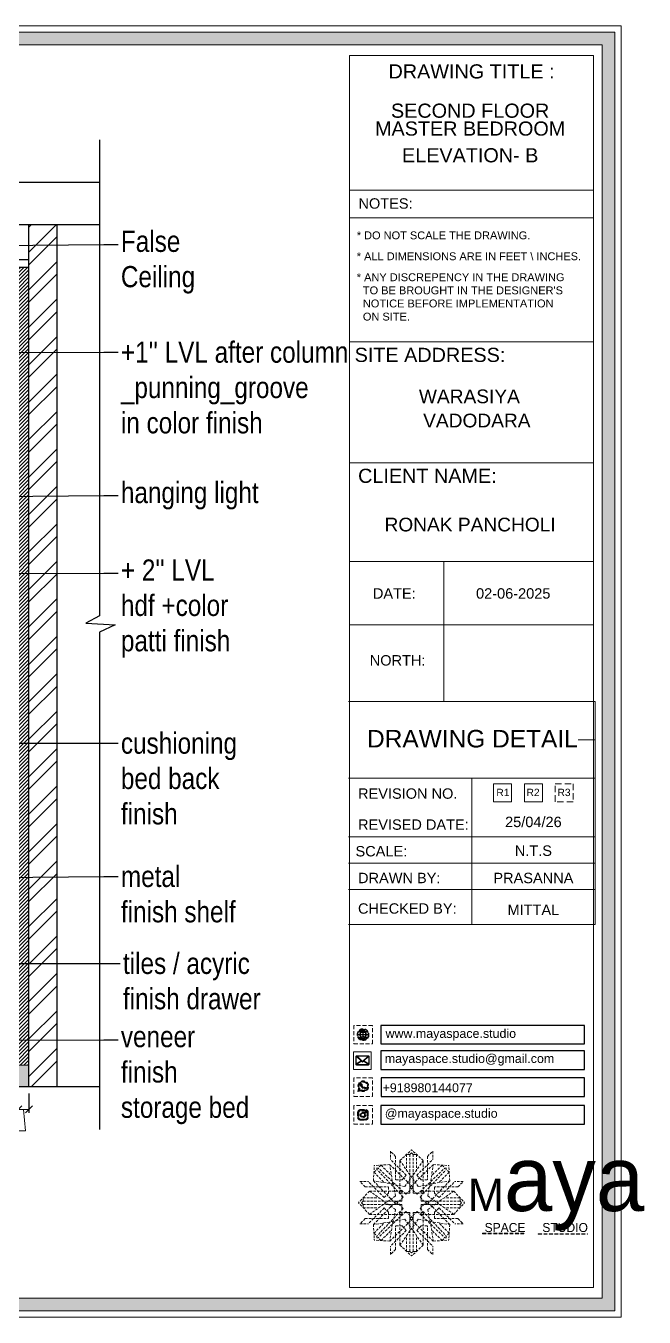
# Model space of a CAD drawing. Header units: millimetres. Extents: x 133760 to 136133, y -184957 to -182282.
# Drawn here: x 136045.5 to 136133, y -184334.6 to -184151.8 of the extents above; entities that cross this region are included whole.
import ezdxf
from ezdxf import colors
from ezdxf.entities.mleader import LeaderData, LeaderLine
from ezdxf.enums import TextEntityAlignment as Align
from ezdxf.math import Vec2, Vec3

# ---------------------------------------------------------------- set-up
doc = ezdxf.new("R2010")
doc.units = ezdxf.units.MM
doc.header["$MEASUREMENT"] = 0
doc.header["$PDMODE"] = 35
doc.linetypes.add('DASHEDX2', pattern=[1.5, 1, -0.5])
doc.layers.get('Defpoints').update_dxf_attribs({"color": 220})
doc.layers.add('AR HATCH-7', color=7, linetype='Continuous')
for name, color, linetype, lineweight in [('Dimension', 10, 'DASHEDX2', 20), ('FURNITURE', 32, 'Continuous', 9), ('GF FALSE CEILING', 6, 'Continuous', 35), ('NAME PLATE', 7, 'Continuous', 25), ('SECTION ( SLAB PLine )', 104, 'Continuous', 30), ('Text', 7, 'Continuous', 15), ('wall', 7, 'Continuous', 30)]:
    doc.layers.add(name, color=color, linetype=linetype, lineweight=lineweight)
doc.styles.add('Arial', font='arial.ttf')
doc.styles.get("Standard").update_dxf_attribs({"font": 'arial.ttf', "height": 6})
doc.styles.add('style4', font='ARIALN.TTF')
doc.dimstyles.new('ISO-25', dxfattribs={"dimtxt": 2.5, "dimasz": 1, "dimexe": 0.5, "dimexo": 1, "dimtad": 0, "dimdec": 0, "dimlunit": 4, "dimtxsty": 'Arial', "dimblk": 'OBLIQUE', "dimcen": 2.5, "dimclrd": 1, "dimclre": 1, "dimclrt": 5, "dimadec": 0, "dimazin": 0, "dimtfac": 1, "dimtdec": 0, "dimtmove": 0, "dimatfit": 3, "dimfxl": 1, "dimtfillclr": 5, "dimlwd": -1, "dimarcsym": 0})

# ---------------------------------------------------------------- blocks, each defined once
blk = doc.blocks.new('_Oblique')
at = {"layer": 'wall', "color": 0, "lineweight": -2}
blk.add_line((-0.5, -0.5), (0.5, 0.5), dxfattribs=at)
blk = doc.blocks.new('*D51')
at = {"layer": 'Defpoints', "color": 0, "transparency": 16777216}
for p in [(136044.4, -184298.95), (136045.92, -184301.95), (136045.92, -184305.21)]:
    blk.add_point(p, dxfattribs=at)
at = {"layer": 'FURNITURE', "color": 1, "lineweight": -2, "transparency": 16777216}
for p, q in [((136044.4, -184299.95), (136044.4, -184305.71)), ((136045.92, -184302.95), (136045.92, -184305.71))]:
    blk.add_line(p, q, dxfattribs=at)
at = {"layer": 'FURNITURE', "color": 1, "transparency": 16777216}
for p, q in [((136044.4, -184305.21), (136045.92, -184305.21)), ((136045.16, -184305.21), (136045.42, -184308.22)), ((136045.42, -184308.22), (136044.17, -184308.22))]:
    blk.add_line(p, q, dxfattribs=at)
at = {"layer": 'FURNITURE', "color": 1, "transparency": 16777216, "rotation": 180}
blk.add_blockref('_Oblique', (136044.4, -184305.21), dxfattribs=at)
at = {"layer": 'FURNITURE', "color": 1, "transparency": 16777216}
blk.add_blockref('_Oblique', (136045.92, -184305.21), dxfattribs=at)
at = {"layer": 'FURNITURE', "color": 5, "lineweight": 0, "transparency": 16777216, "insert": (136042.18, -184308.22), "char_height": 2.5, "attachment_point": 5, "style": 'Arial'}
blk.add_mtext("1''", dxfattribs=at)
blk = doc.blocks.new('FSFSF')
at = {"color": 42, "lineweight": 5, "true_color": 0xe0ac11}
for p, q in [((28600.03, 143.51), (28600.03, 140.16)), ((28602.15, 141.41), (28600.03, 143.51)), ((28602.15, 141.41), (28602.15, 131.95)), ((28603.86, 139.69), (28608.58, 144.08)), ((28607.9, 142.22), (28606.58, 142.22)), ((28606.58, 142.22), (28606.58, 135.84)), ((28607.9, 142.22), (28608.58, 142.85)), ((28607.9, 142.22), (28607.9, 126.58)), ((28613.31, 139.69), (28608.58, 144.08)), ((28609.27, 142.22), (28608.59, 142.85)), ((28609.27, 142.22), (28609.27, 126.58)), ((28609.27, 142.22), (28610.59, 142.22)), ((28610.59, 142.22), (28610.59, 135.84)), ((28615.02, 141.41), (28617.14, 143.51)), ((28615.02, 141.41), (28615.02, 131.95)), ((28617.14, 143.51), (28617.14, 140.16)), ((28593.19, 131.45), (28593.54, 137.71)), ((28593.39, 135), (28594.56, 136.12)), ((28599.8, 138.06), (28593.54, 137.71)), ((28595.12, 136.69), (28594.53, 136.69)), ((28594.56, 136.12), (28594.56, 136.71)), ((28605.17, 124.98), (28594.56, 136.12)), ((28596.24, 137.86), (28595.12, 136.69)), ((28606.27, 126.08), (28595.12, 136.69)), ((28596.24, 137.86), (28600.47, 133.65)), ((28601.03, 130), (28599.8, 138.06)), ((28599.8, 138.05), (28608.58, 129.56)), ((28606.47, 133.76), (28600.03, 140.16)), ((28603.86, 126.58), (28603.86, 139.69)), ((28603.86, 139.69), (28608.58, 133.02)), ((28613.31, 139.69), (28608.59, 133.02)), ((28617.37, 138.05), (28608.59, 129.56)), ((28610.7, 133.76), (28617.14, 140.16)), ((28610.9, 126.08), (28622.05, 136.69)), ((28612.02, 124.98), (28622.62, 136.12)), ((28613.31, 126.58), (28613.31, 139.69)), ((28616.14, 130), (28617.37, 138.06)), ((28620.93, 137.86), (28616.7, 133.65)), ((28617.37, 138.06), (28623.63, 137.71)), ((28620.93, 137.86), (28622.05, 136.69)), ((28622.05, 136.69), (28622.64, 136.69)), ((28622.62, 136.12), (28622.62, 136.71)), ((28623.8, 135), (28622.62, 136.12)), ((28624, 131.45), (28623.65, 137.71)), ((28587.73, 131.22), (28591.08, 131.22)), ((28589.84, 129.1), (28587.73, 131.22)), ((28597.49, 124.78), (28591.08, 131.22)), ((28593.19, 131.45), (28601.69, 122.67)), ((28601.25, 130.22), (28593.19, 131.45)), ((28593.39, 135), (28597.6, 130.78)), ((28604.75, 131.95), (28602.15, 131.95)), ((28606.47, 133.76), (28604.75, 131.95)), ((28605.86, 129.18), (28608.58, 133.02)), ((28611.31, 129.18), (28608.59, 133.02)), ((28610.7, 133.76), (28612.42, 131.95)), ((28612.42, 131.95), (28615.02, 131.95)), ((28623.99, 131.45), (28615.5, 122.67)), ((28615.94, 130.22), (28624, 131.45)), ((28623.8, 135), (28619.59, 130.78)), ((28619.7, 124.78), (28626.1, 131.22)), ((28629.45, 131.22), (28626.1, 131.22)), ((28627.34, 129.1), (28629.45, 131.22)), ((28591.56, 127.39), (28587.17, 122.66)), ((28589.84, 129.1), (28599.29, 129.1)), ((28604.66, 127.39), (28591.56, 127.39)), ((28591.56, 127.39), (28598.23, 122.67)), ((28597.49, 124.78), (28599.29, 126.5)), ((28602.07, 125.39), (28598.23, 122.67)), ((28599.29, 126.5), (28599.29, 129.1)), ((28605.86, 129.18), (28601.03, 130)), ((28602.07, 125.39), (28601.25, 130.22)), ((28603.68, 126.54), (28603.68, 127.39)), ((28604.66, 126.54), (28603.68, 126.54)), ((28604.71, 127.57), (28603.86, 127.57)), ((28607.9, 126.58), (28603.86, 126.58)), ((28604.66, 123.35), (28604.66, 127.39)), ((28604.7, 126.58), (28604.71, 127.57)), ((28606.27, 126.08), (28608.58, 128.27)), ((28607.9, 128.92), (28608.58, 129.56)), ((28607.9, 128.92), (28608.58, 128.27)), ((28609.27, 128.92), (28608.59, 129.56)), ((28609.27, 128.92), (28608.59, 128.27)), ((28610.9, 126.08), (28608.59, 128.27)), ((28609.27, 126.58), (28613.31, 126.58)), ((28611.31, 129.18), (28616.14, 130)), ((28612.46, 126.58), (28612.46, 127.57)), ((28612.46, 127.57), (28613.31, 127.57)), ((28612.52, 123.35), (28612.52, 127.39)), ((28612.52, 127.39), (28625.63, 127.39)), ((28612.52, 126.54), (28613.51, 126.54)), ((28613.51, 126.54), (28613.51, 127.39)), ((28615.12, 125.39), (28615.94, 130.22)), ((28615.12, 125.39), (28618.96, 122.67)), ((28627.34, 129.1), (28617.89, 129.1)), ((28617.89, 126.5), (28617.89, 129.1)), ((28619.7, 124.78), (28617.89, 126.5)), ((28625.63, 127.39), (28618.96, 122.67)), ((28625.63, 127.39), (28630.02, 122.66)), ((28591.56, 117.94), (28587.17, 122.66)), ((28589.03, 123.35), (28588.4, 122.67)), ((28589.03, 121.98), (28588.4, 122.65)), ((28589.03, 123.35), (28589.03, 124.67)), ((28589.03, 124.67), (28595.4, 124.67)), ((28589.03, 123.35), (28604.66, 123.35)), ((28589.03, 121.98), (28604.66, 121.98)), ((28589.03, 121.98), (28589.03, 120.66)), ((28589.03, 120.66), (28595.4, 120.66)), ((28597.49, 120.54), (28591.08, 114.11)), ((28591.56, 117.94), (28598.23, 122.65)), ((28593.19, 113.88), (28601.69, 122.65)), ((28605.17, 120.35), (28594.56, 109.2)), ((28597.49, 120.54), (28599.29, 118.83)), ((28602.07, 119.94), (28598.23, 122.65)), ((28602.33, 123.35), (28601.69, 122.67)), ((28602.33, 121.98), (28601.69, 122.65)), ((28602.33, 123.35), (28602.97, 122.67)), ((28602.33, 121.98), (28602.97, 122.65)), ((28605.17, 124.98), (28602.97, 122.67)), ((28605.17, 120.35), (28602.97, 122.65)), ((28604.66, 121.98), (28604.66, 117.94)), ((28612.02, 124.98), (28614.21, 122.67)), ((28612.02, 120.35), (28614.21, 122.65)), ((28612.02, 120.35), (28622.62, 109.2)), ((28628.16, 123.35), (28612.52, 123.35)), ((28612.52, 121.98), (28612.52, 117.94)), ((28628.16, 121.98), (28612.52, 121.98)), ((28614.85, 123.35), (28614.21, 122.67)), ((28614.85, 121.98), (28614.21, 122.65)), ((28614.85, 123.35), (28615.5, 122.67)), ((28614.85, 121.98), (28615.5, 122.65)), ((28615.12, 119.94), (28618.96, 122.65)), ((28623.99, 113.88), (28615.5, 122.65)), ((28619.7, 120.54), (28617.89, 118.83)), ((28625.63, 117.94), (28618.96, 122.65)), ((28619.7, 120.54), (28626.1, 114.11)), ((28628.16, 124.67), (28621.78, 124.67)), ((28628.16, 120.66), (28621.78, 120.66)), ((28625.63, 117.94), (28630.02, 122.66)), ((28628.16, 123.35), (28628.16, 124.67)), ((28628.16, 123.35), (28628.78, 122.67)), ((28628.16, 121.98), (28628.78, 122.65)), ((28628.16, 121.98), (28628.16, 120.66)), ((28589.84, 116.23), (28587.73, 114.11)), ((28589.84, 116.23), (28599.29, 116.23)), ((28604.66, 117.94), (28591.56, 117.94)), ((28601.25, 115.1), (28593.19, 113.87)), ((28606.27, 119.15), (28595.12, 108.54)), ((28599.29, 118.83), (28599.29, 116.23)), ((28599.8, 107.17), (28608.58, 115.67)), ((28601.03, 115.23), (28599.8, 107.17)), ((28605.86, 116.05), (28601.03, 115.23)), ((28602.07, 119.94), (28601.25, 115.1)), ((28604.66, 118.78), (28603.68, 118.78)), ((28603.68, 118.78), (28603.68, 117.94)), ((28607.9, 118.65), (28603.86, 118.65)), ((28603.86, 118.65), (28603.86, 105.54)), ((28604.71, 117.66), (28603.86, 117.66)), ((28604.7, 118.65), (28604.71, 117.66)), ((28605.86, 116.05), (28608.58, 112.21)), ((28606.27, 119.15), (28608.58, 116.96)), ((28607.9, 103.01), (28607.9, 118.65)), ((28607.9, 116.31), (28608.58, 116.96)), ((28607.9, 116.31), (28608.58, 115.67)), ((28610.9, 119.15), (28608.59, 116.96)), ((28609.27, 116.31), (28608.59, 116.96)), ((28609.27, 116.31), (28608.59, 115.67)), ((28611.31, 116.05), (28608.59, 112.21)), ((28617.37, 107.17), (28608.59, 115.67)), ((28609.27, 118.65), (28613.31, 118.65)), ((28609.27, 103.01), (28609.27, 118.65)), ((28610.9, 119.15), (28622.05, 108.54)), ((28611.31, 116.05), (28616.14, 115.23)), ((28612.46, 118.65), (28612.46, 117.66)), ((28612.46, 117.66), (28613.31, 117.66)), ((28612.52, 118.78), (28613.51, 118.78)), ((28612.52, 117.94), (28625.63, 117.94)), ((28613.31, 118.65), (28613.31, 105.54)), ((28613.51, 118.78), (28613.51, 117.94)), ((28615.12, 119.94), (28615.94, 115.1)), ((28615.94, 115.1), (28624, 113.87)), ((28616.14, 115.23), (28617.37, 107.17)), ((28617.89, 118.83), (28617.89, 116.23)), ((28627.34, 116.23), (28617.89, 116.23)), ((28627.34, 116.23), (28629.45, 114.11)), ((28587.73, 114.11), (28591.08, 114.11)), ((28593.19, 113.87), (28593.54, 107.62)), ((28593.39, 110.32), (28597.6, 114.55)), ((28593.39, 110.32), (28594.56, 109.2)), ((28596.24, 107.37), (28600.47, 111.58)), ((28606.47, 111.47), (28600.03, 105.07)), ((28602.15, 103.82), (28602.15, 113.27)), ((28604.75, 113.27), (28602.15, 113.27)), ((28603.86, 105.54), (28608.58, 112.21)), ((28606.47, 111.47), (28604.75, 113.27)), ((28613.31, 105.54), (28608.59, 112.21)), ((28610.7, 111.47), (28612.42, 113.27)), ((28610.7, 111.47), (28617.14, 105.07)), ((28612.42, 113.27), (28615.02, 113.27)), ((28615.02, 103.82), (28615.02, 113.27)), ((28620.93, 107.37), (28616.7, 111.58)), ((28623.8, 110.32), (28619.59, 114.55)), ((28623.8, 110.32), (28622.62, 109.2)), ((28624, 113.87), (28623.65, 107.62)), ((28629.45, 114.11), (28626.1, 114.11)), ((28599.8, 107.17), (28593.54, 107.52)), ((28595.12, 108.54), (28594.53, 108.54)), ((28594.56, 109.2), (28594.56, 108.61)), ((28596.24, 107.37), (28595.12, 108.54)), ((28600.03, 101.71), (28600.03, 105.07)), ((28603.86, 105.54), (28608.58, 101.15)), ((28606.58, 103.01), (28606.58, 109.38)), ((28613.31, 105.54), (28608.58, 101.15)), ((28610.59, 103.01), (28610.59, 109.38)), ((28617.14, 101.71), (28617.14, 105.07)), ((28617.37, 107.17), (28623.63, 107.52)), ((28620.93, 107.37), (28622.05, 108.54)), ((28622.05, 108.54), (28622.64, 108.54)), ((28622.62, 109.2), (28622.62, 108.61)), ((28602.15, 103.82), (28600.03, 101.71)), ((28607.9, 103.01), (28606.58, 103.01)), ((28607.9, 103.01), (28608.58, 102.38)), ((28609.27, 103.01), (28608.59, 102.38)), ((28609.27, 103.01), (28610.59, 103.01)), ((28615.02, 103.82), (28617.14, 101.71))]:
    blk.add_line(p, q, dxfattribs=at)
blk = doc.blocks.new('hgwg')
at = {"layer": 'Dimension', "true_color": 0xd39e00}
h = blk.add_hatch(color=42, dxfattribs=at)
h.dxf.hatch_style = 1
h.paths.add_polyline_path([(27505.71, 45.05), (27494.27, 45.05), (27494.27, 44.9), (27505.71, 44.9)])
h = blk.add_hatch(color=42, dxfattribs=at)
h.dxf.hatch_style = 1
h.paths.add_polyline_path([(27523.3, 44.9), (27509.68, 44.9), (27509.68, 44.75), (27523.3, 44.75)])
at = {"layer": 'Dimension', "color": 42, "true_color": 0xd39e00}
for p, q in [((27494.27, 45.05), (27505.71, 45.05)), ((27494.27, 44.9), (27494.27, 45.05)), ((27494.27, 44.9), (27505.71, 44.9)), ((27505.71, 45.05), (27505.71, 44.9)), ((27509.68, 44.9), (27523.3, 44.9)), ((27509.68, 44.9), (27509.68, 44.75)), ((27509.68, 44.75), (27523.3, 44.75)), ((27523.3, 44.75), (27523.3, 44.9))]:
    blk.add_line(p, q, dxfattribs=at)
at = {"layer": 'Dimension', "color": 42, "true_color": 0xd39e00, "attachment_point": 1}
for s, width, insert, char_height in [('{\\fCinzel|b0|i0|c0|p2;\\H1.5x;M\\fAmsterdam One|b0|i0|c0|p2;\\H2x;aya}', 85.3277, (27490.17, 69.17), 6), ('{\\fCinzel|b0|i0|c0|p0;SPACE     STUDIO}', 66.129, (27494.83, 47.86), 2.5)]:
    blk.add_mtext_dynamic_manual_height_columns(s, width=width, gutter_width=30, heights=[0], dxfattribs=dict(at, insert=insert, char_height=char_height))
blk = doc.blocks.new('aggerg')
at = {"layer": 'Dimension', "color": 42, "true_color": 0xd39e00}
blk.add_lwpolyline([(-1.41, 1.41), (1.41, 1.41), (1.41, -1.41), (-1.41, -1.41)], close=True, dxfattribs=at)
at = {"layer": 'NAME PLATE', "lineweight": 0, "insert": (-0.03, 0.62), "char_height": 1.151, "width": 2.2458, "attachment_point": 2, "style": 'Arial'}
blk.add_mtext('R3', dxfattribs=at)
blk = doc.blocks.new('QEGW4TG')
at = {"layer": 'Dimension', "true_color": 0x000000}
h = blk.add_hatch(color=18, dxfattribs=at)
h.dxf.hatch_style = 1
h.paths.add_polyline_path([(2.69, 1.93, 0.170513), (2.95, 1.97, 0.190337), (3.11, 2.18, 0.466684), (3.03, 2.29), (2.79, 2.37, 0.273721), (2.69, 2.34, 0.040749), (2.63, 2.27, -0.441282), (2.53, 2.25, -0.11828), (2.06, 2.64, -0.441282), (2.07, 2.74, 0.040749), (2.13, 2.81, 0.290083), (2.14, 2.92), (2.01, 3.18, 0.316231), (1.91, 3.2, 0.190337), (1.73, 3, 0.170513), (1.72, 2.74, 0.252784)], flags=0)
h.paths.add_polyline_path([(1.19, 1.98), (1.03, 1.3, 0.550912), (1.11, 1.23), (1.75, 1.39, 6.344125)])
h.paths.add_polyline_path([(1.81, 1.7), (1.4, 1.6), (1.5, 2.03, -9.071339)], flags=16)
h.paths.add_polyline_path([(2.95, 1.97, -0.203224), (2.64, 1.94, -0.231509), (1.75, 2.69, -0.209023), (1.73, 3, -0.17811), (1.89, 3.19, -0.370089), (2.01, 3.18), (2.17, 2.86, -0.071517), (2.06, 2.73, 0.321676), (2.05, 2.65, 0.126524), (2.55, 2.24, 0.312216), (2.62, 2.26, -0.041087), (2.68, 2.34, -0.290673), (2.79, 2.37), (3.13, 2.26, -0.24764)], flags=0)
h = blk.add_hatch(color=18, dxfattribs=at)
h.dxf.hatch_style = 1
h.paths.add_polyline_path([(2.69, 2.34, 0.040749), (2.63, 2.27, -0.441282), (2.53, 2.25, -0.11828), (2.06, 2.64, -0.441282), (2.07, 2.74, 0.040749), (2.13, 2.81, 0.290083), (2.14, 2.92), (2.01, 3.18, 0.316231), (1.91, 3.2, 0.190337), (1.73, 3, 0.170513), (1.72, 2.74, 0.252784), (2.69, 1.93, 0.170513), (2.95, 1.97, 0.190337), (3.11, 2.18, 0.466684), (3.03, 2.29), (2.79, 2.37, 0.273721)])
for p, q in [((1.19, 1.98), (1.03, 1.3)), ((1.1, 1.23), (1.75, 1.39)), ((1.5, 2.03), (1.4, 1.6)), ((1.4, 1.6), (1.81, 1.7)), ((2.01, 3.18), (2.14, 2.92)), ((3.07, 2.28), (2.8, 2.36))]:
    blk.add_line(p, q)
blk.add_lwpolyline([(0, 0), (4.68, 0), (4.68, 4.68), (0, 4.68)], close=True)
for centre, radius, start, end in [((2.39, 2.56), 1.34, 241.4727, 205.6422), ((2.39, 2.56), 1.04, 235.9962, 210.8333), ((1.09, 1.29), 0.0598, 164.8483, 282.1458), ((2.09, 2.87), 0.39, 159.7007, 198.4072), ((2.96, 3.23), 1.33, 201.4218, 258.1669), ((2.07, 2.87), 0.364, 118.9685, 159.3648), ((1.94, 3.12), 0.0896, 41.8985, 123.1344), ((2.11, 2.68), 0.066, 135.9932, 224.8892), ((1.67, 3.16), 0.586, 312.4617, 321.8728), ((3.12, 3.42), 1.31, 216.5455, 243.5279), ((2.05, 2.87), 0.104, 320.3924, 28.6971), ((2.57, 2.3), 0.066, 234.2482, 323.1441), ((3.11, 1.94), 0.586, 137.2645, 146.6756), ((2.76, 2.27), 0.104, 70.4402, 138.745), ((2.75, 2.31), 0.39, 260.7301, 299.4366), ((2.76, 2.29), 0.364, 299.7725, 340.1688), ((3.03, 2.2), 0.0896, 336.0029, 57.2388)]:
    blk.add_arc(centre, radius, start, end)
blk = doc.blocks.new('ASGERG')
at = {"layer": 'Dimension', "true_color": 0x000000}
h = blk.add_hatch(color=18, dxfattribs=at)
h.dxf.hatch_style = 1
h.paths.add_polyline_path([(0.99, 1.7, 0.402382), (1.83, 1.03), (2.96, 1.03, 0.426145), (3.66, 1.9), (3.66, 2.99, 0.402382), (2.83, 3.67), (1.69, 3.67, 0.426145), (0.99, 2.79)])
h.paths.add_polyline_path([(1.27, 2.85, -0.426145), (1.72, 3.4), (2.85, 3.4, -0.402382), (3.38, 2.97), (3.38, 1.85, -0.426145), (2.94, 1.3), (1.8, 1.3, -0.402382), (1.27, 1.72)], flags=16)
h.paths.add_polyline_path([(3.02, 2.35, -1), (1.64, 2.35, -1)], flags=0)
h.paths.add_polyline_path([(2.74, 2.35, -1), (1.92, 2.35, -1)], flags=0)
h.paths.add_polyline_path([(3.19, 3.02, -1), (2.86, 3.02, -1)], flags=0)
h.paths.add_polyline_path([(1.64, 2.35, 1), (3.02, 2.35, 1)], flags=0)
h = blk.add_hatch(color=18, dxfattribs=at)
h.dxf.hatch_style = 1
h.paths.add_polyline_path([(1.64, 2.35, 1), (3.02, 2.35, 1)])
h.paths.add_polyline_path([(1.92, 2.35, -1), (2.74, 2.35, -1)], flags=16)
h = blk.add_hatch(color=18, dxfattribs=at)
h.dxf.hatch_style = 1
h.paths.add_polyline_path([(3.19, 3.02, 1), (2.86, 3.02, 1)])
for p, q in [((1.69, 3.67), (2.96, 3.67)), ((2.94, 3.4), (1.72, 3.4)), ((0.99, 2.99), (0.99, 1.7)), ((1.27, 2.97), (1.27, 1.72)), ((1.69, 1.03), (2.96, 1.03)), ((2.94, 1.3), (1.72, 1.3)), ((3.38, 2.97), (3.38, 1.72)), ((3.66, 2.99), (3.66, 1.7))]:
    blk.add_line(p, q)
blk.add_lwpolyline([(0, 0), (4.68, 0), (4.68, 4.68), (0, 4.68)], close=True)
for centre, radius in [((2.33, 2.35), 0.694), ((2.33, 2.35), 0.414), ((3.02, 3.02), 0.168)]:
    blk.add_circle(centre, radius)
for centre, radius, start, end in [((1.76, 2.89), 0.778, 94.8631, 172.8127), ((1.76, 2.91), 0.491, 94.8631, 172.8127), ((2.9, 2.91), 0.491, 7.1873, 85.1369), ((2.89, 2.89), 0.778, 7.1873, 85.1369), ((1.76, 1.8), 0.778, 187.1873, 265.1369), ((1.76, 1.78), 0.491, 187.1873, 265.1369), ((2.9, 1.78), 0.491, 274.8631, 352.8127), ((2.89, 1.8), 0.778, 274.8631, 352.8127)]:
    blk.add_arc(centre, radius, start, end)
blk = doc.blocks.new('DTGWEGEARG')
at = {"layer": 'Dimension', "true_color": 0x000000}
h = blk.add_hatch(color=18, dxfattribs=at)
h.dxf.hatch_style = 1
h.paths.add_polyline_path([(3.83, 2.34, 1), (0.85, 2.34, 1)])
h.paths.add_polyline_path([(2.51, 1.01, 0.105795), (2.96, 1.58, -0.055205), (3.3, 1.41, -0.169822)], flags=16)
h.paths.add_polyline_path([(2.41, 1.12), (2.41, 1.69, -0.058279), (2.81, 1.63, -0.103353)], flags=16)
h.paths.add_polyline_path([(2.26, 1.13, -0.101741), (1.87, 1.63, -0.057171), (2.26, 1.69)], flags=16)
h.paths.add_polyline_path([(2.17, 1.01, -0.169822), (1.38, 1.41, -0.055205), (1.72, 1.58, 0.105795)], flags=16)
h.paths.add_polyline_path([(3.02, 1.72, 0.081336), (3.13, 2.27), (3.68, 2.27, -0.152069), (3.4, 1.52, 0.05687)], flags=16)
h.paths.add_polyline_path([(2.87, 1.77, 0.061945), (2.41, 1.84), (2.41, 2.27), (2.98, 2.27, -0.081344)], flags=16)
h.paths.add_polyline_path([(2.26, 1.84, 0.060923), (1.8, 1.77, -0.081344), (1.7, 2.27), (2.26, 2.27)], flags=16)
h.paths.add_polyline_path([(1.66, 1.72, 0.05687), (1.28, 1.52, -0.152069), (1, 2.27), (1.55, 2.27, 0.081336)], flags=16)
h.paths.add_polyline_path([(2.41, 2.42), (2.41, 2.83, 0.061945), (2.87, 2.91, -0.080009), (2.98, 2.42)], flags=16)
h.paths.add_polyline_path([(3.13, 2.42, 0.080116), (3.02, 2.96, 0.127778), (2.51, 3.67, -0.36029), (3.68, 2.42)], flags=16)
h.paths.add_polyline_path([(2.26, 2.42), (1.7, 2.42, -0.080009), (1.8, 2.91, 0.060923), (2.26, 2.84)], flags=16)
h.paths.add_polyline_path([(1.55, 2.42), (1, 2.42, -0.150466), (1.28, 3.16, 0.05687), (1.66, 2.96, 0.080116)], flags=16)
h.paths.add_polyline_path([(2.41, 2.98), (2.41, 3.56, -0.103353), (2.81, 3.05, -0.058279)], flags=16)
h.paths.add_polyline_path([(2.26, 2.99, -0.057171), (1.87, 3.05, -0.101741), (2.26, 3.55)], flags=16)
h.paths.add_polyline_path([(1.72, 3.1, -0.055205), (1.38, 3.27, -0.169822), (2.17, 3.67, 0.105795)], flags=16)
blk.add_lwpolyline([(0, 0), (4.68, 0), (4.68, 4.68), (0, 4.68)], close=True)
at = {"layer": 'Dimension', "color": 18, "true_color": 0x000000}
for p, q in [((2.26, 3.55), (2.26, 2.99)), ((2.41, 3.56), (2.41, 2.98)), ((1, 2.42), (1.55, 2.42)), ((1, 2.27), (1.55, 2.27)), ((1.7, 2.42), (2.26, 2.42)), ((1.7, 2.27), (2.26, 2.27)), ((2.26, 2.84), (2.26, 2.42)), ((2.26, 2.27), (2.26, 1.84)), ((2.26, 1.69), (2.26, 1.13)), ((2.41, 2.83), (2.41, 2.42)), ((2.41, 2.42), (2.98, 2.42)), ((2.41, 2.27), (2.98, 2.27)), ((2.41, 2.27), (2.41, 1.84)), ((2.41, 1.69), (2.41, 1.12)), ((3.13, 2.42), (3.68, 2.42)), ((3.13, 2.27), (3.68, 2.27))]:
    blk.add_line(p, q, dxfattribs=at)
blk.add_circle((2.34, 2.34), 1.49, dxfattribs=at)
for centre, radius, start, end in [((2.34, 2.34), 1.34, 97.3549, 135.9073), ((2.34, 4.74), 1.75, 236.7417, 249.3811), ((3.28, 2.34), 1.73, 129.9301, 154.0867), ((3.28, 2.34), 1.58, 130.1073, 153.3446), ((1.4, 2.34), 1.58, 26.6554, 50.2584), ((2.34, 2.34), 1.34, 3.3907, 82.6451), ((1.4, 2.34), 1.73, 25.9133, 50.0699), ((2.34, 4.74), 1.75, 290.6189, 303.2583), ((2.34, 2.34), 1.34, 142.3819, 176.6093), ((2.34, 2.34), 1.34, 183.0315, 217.6181), ((2.34, 4.74), 1.9, 236.1399, 249.1595), ((2.34, -0.06), 1.9, 110.8405, 123.8601), ((2.34, -0.06), 1.75, 110.6189, 123.2583), ((2.34, 2.34), 1.34, 224.0927, 262.6451), ((3.28, 2.34), 1.73, 159.0567, 177.3789), ((3.28, 2.34), 1.73, 182.3435, 200.9433), ((3.28, 2.34), 1.58, 158.8325, 177.1302), ((3.28, 2.34), 1.58, 182.5658, 201.1675), ((3.28, 2.34), 1.73, 205.9133, 230.0699), ((2.34, 4.74), 1.9, 253.6799, 267.6253), ((2.34, -0.06), 1.9, 92.3747, 106.3201), ((2.34, 4.74), 1.75, 254.3336, 267.422), ((2.34, -0.06), 1.75, 92.578, 105.6664), ((3.28, 2.34), 1.58, 206.6554, 229.8927), ((2.34, 4.74), 1.75, 272.3248, 285.6664), ((2.34, 4.74), 1.9, 272.1415, 286.3201), ((2.34, -0.06), 1.9, 73.6799, 87.8585), ((2.34, -0.06), 1.75, 74.3336, 87.6752), ((1.4, 2.34), 1.58, 309.7416, 333.3446), ((1.4, 2.34), 1.73, 309.9301, 334.0867), ((2.34, 2.34), 1.34, 277.3549, 315.9073), ((1.4, 2.34), 1.58, 2.8698, 21.1675), ((1.4, 2.34), 1.58, 338.8325, 357.4342), ((2.34, -0.06), 1.75, 56.7417, 69.3811), ((2.34, 4.74), 1.9, 290.8405, 303.8601), ((1.4, 2.34), 1.73, 2.6211, 20.9433), ((1.4, 2.34), 1.73, 339.0567, 357.6565), ((2.34, -0.06), 1.9, 56.1399, 69.1595), ((2.34, 2.34), 1.34, 322.3819, 356.9685)]:
    blk.add_arc(centre, radius, start, end, dxfattribs=at)

msp = doc.modelspace()

# ---------------------------------------------------------------- hatches: boundary and pattern name
at = {"layer": 'AR HATCH-7', "lineweight": 0, "true_color": 0x939598, "transparency": 33554687}
h = msp.add_hatch(dxfattribs=at)
h.set_pattern_fill('ANSI32', color=252, scale=10)
h.set_pattern_definition([(45, (1723.455, -1066.6527), (-2.65165043, 2.65165043), []), (45, (1725.2227, -1066.6527), (-2.65165043, 2.65165043), [])])
h.paths.add_polyline_path([(136045.92, -184301.95), (136049.92, -184301.95), (136049.92, -184179.95), (136045.92, -184179.95)])
h.paths.add_polyline_path([(135896.42, -184179.95), (135891.42, -184179.95), (135891.42, -184301.95), (135896.42, -184301.95)])
at = {"layer": 'Dimension', "true_color": 0xd39e00, "transparency": 33554687}
h = msp.add_hatch(color=42, dxfattribs=at)
h.paths.add_polyline_path([(135871.68, -184333.72), (136128.84, -184333.72), (136128.84, -184152.71), (135871.68, -184152.71)])
h.paths.add_polyline_path([(135873.48, -184331.91), (136127.03, -184331.91), (136127.03, -184154.51), (135873.48, -184154.51)], flags=16)
at = {"layer": 'Dimension', "true_color": 0x000000, "transparency": 33554687}
h = msp.add_hatch(color=18, dxfattribs=at)
h.dxf.hatch_style = 1
h.paths.add_polyline_path([(136093.88, -184298.94, 0.414214), (136094.07, -184298.75), (136094.07, -184297.79, 0.414214), (136093.88, -184297.6), (136092.36, -184297.6, 0.414214), (136092.17, -184297.79), (136092.17, -184298.75, 0.414214), (136092.36, -184298.94)])
h.paths.add_polyline_path([(136093.26, -184298.37), (136093.97, -184298.84, -0.198912), (136093.88, -184298.87), (136092.36, -184298.87, -0.198912), (136092.27, -184298.84), (136092.98, -184298.37), (136093.12, -184298.5)], flags=16)
h.paths.add_polyline_path([(136093.12, -184298.4), (136092.35, -184297.67, -0.028783), (136092.36, -184297.67), (136093.88, -184297.67, -0.028783), (136093.9, -184297.67)], flags=16)
h.paths.add_polyline_path([(136093.32, -184298.32), (136093.97, -184297.71, -0.202482), (136094, -184297.79), (136094, -184298.75, -0.043076), (136094, -184298.77)], flags=16)
h.paths.add_polyline_path([(136092.93, -184298.32), (136092.24, -184298.77, -0.043076), (136092.24, -184298.75), (136092.24, -184297.79, -0.202482), (136092.28, -184297.71)], flags=16)
at = {"layer": 'FURNITURE', "lineweight": 25, "transparency": 33554534}
h = msp.add_hatch(dxfattribs=at)
h.set_pattern_fill('ANSI31', color=256, scale=3)
h.set_pattern_definition([(45, (1411.97334, -1066.6527), (-0.26516504294, 0.26516504294), [])])
h.paths.add_polyline_path([(136045.92, -184271.95), (136044.4, -184271.95), (136044.4, -184298.95), (136045.92, -184298.95)])
h.paths.add_polyline_path([(136045.92, -184185.95), (136044.4, -184185.95), (136044.4, -184271.95), (136045.92, -184271.95)])
at = {"layer": 'FURNITURE', "lineweight": 0, "true_color": 0xbbab95, "transparency": 33554687}
h = msp.add_hatch(color=253, dxfattribs=at)
h.dxf.hatch_style = 1
h.paths.add_polyline_path([(135920.36, -184298.95), (135896.42, -184298.95), (135896.42, -184301.95), (135920.36, -184301.95)])
h.paths.add_polyline_path([(135932.91, -184298.95), (135930.41, -184298.95), (135920.36, -184298.95), (135920.36, -184301.95), (135932.91, -184301.95)])
h.paths.add_polyline_path([(136045.92, -184298.95), (136044.4, -184298.95), (136010.41, -184298.95), (136007.41, -184298.95), (136007.41, -184301.95), (136045.92, -184301.95)])

# ---------------------------------------------------------------- linework, layer by layer
at = {"color": 18, "true_color": 0x000000, "transparency": 33554687}
for points in [[(136095.73, -184295.94), (136124.55, -184295.94), (136124.55, -184293.31), (136095.73, -184293.31)], [(136095.73, -184299.54), (136124.55, -184299.54), (136124.55, -184296.9), (136095.73, -184296.9)], [(136095.74, -184303.37), (136124.55, -184303.37), (136124.55, -184300.74), (136095.74, -184300.74)], [(136095.73, -184307.3), (136124.55, -184307.3), (136124.55, -184304.66), (136095.73, -184304.66)]]:
    msp.add_lwpolyline(points, close=True, dxfattribs=at)
at = {"layer": 'Dimension', "color": 42, "linetype": 'Continuous', "true_color": 0xd39e00, "transparency": 33554687}
for p, q in [((136125.81, -184175.09), (136091.26, -184175.09)), ((136125.81, -184178.98), (136091.26, -184178.98)), ((136125.81, -184196.55), (136091.26, -184196.55)), ((136125.81, -184213.67), (136091.26, -184213.67)), ((136125.81, -184227.63), (136091.26, -184227.63)), ((136104.63, -184227.63), (136104.63, -184247.47)), ((136125.81, -184236.61), (136091.26, -184236.61)), ((136126.02, -184247.47), (136091.15, -184247.47)), ((136126.02, -184247.47), (136126.02, -184279.05)), ((136123.62, -184252.88), (136126.02, -184252.88)), ((136091.15, -184258.3), (136126.02, -184258.3)), ((136108.59, -184279.05), (136108.59, -184258.3)), ((136126.02, -184266.6), (136091.15, -184266.6)), ((136126.02, -184270.34), (136091.15, -184270.34)), ((136126.02, -184274.08), (136091.15, -184274.08)), ((136091.15, -184279.05), (136126.02, -184279.05))]:
    msp.add_line(p, q, dxfattribs=at)
at = {"layer": 'Dimension', "color": 18, "linetype": 'Continuous', "true_color": 0x000000, "transparency": 33554687}
for p, q in [((136092.35, -184297.67), (136093.12, -184298.4)), ((136092.36, -184297.6), (136093.88, -184297.6)), ((136092.36, -184297.67), (136093.88, -184297.67)), ((136093.12, -184298.4), (136093.9, -184297.67)), ((136092.17, -184297.79), (136092.17, -184298.75)), ((136092.24, -184297.79), (136092.24, -184298.75)), ((136092.24, -184298.77), (136092.93, -184298.32)), ((136092.27, -184298.84), (136092.98, -184298.37)), ((136092.28, -184297.71), (136092.93, -184298.32)), ((136092.36, -184298.87), (136093.88, -184298.87)), ((136092.36, -184298.94), (136093.88, -184298.94)), ((136092.98, -184298.37), (136093.12, -184298.5)), ((136093.12, -184298.5), (136093.26, -184298.37)), ((136093.97, -184298.84), (136093.26, -184298.37)), ((136093.32, -184298.32), (136093.97, -184297.71)), ((136094, -184298.77), (136093.32, -184298.32)), ((136094, -184297.79), (136094, -184298.75)), ((136094.07, -184297.79), (136094.07, -184298.75))]:
    msp.add_line(p, q, dxfattribs=at)
at = {"layer": 'Dimension', "color": 42, "linetype": 'Continuous', "true_color": 0xd39e00, "transparency": 33554687}
for points in [[(135870.78, -184151.81), (136129.74, -184151.81), (136129.74, -184334.62), (135870.78, -184334.62)], [(135871.68, -184152.71), (136128.84, -184152.71), (136128.84, -184333.72), (135871.68, -184333.72)], [(135873.48, -184154.51), (136127.03, -184154.51), (136127.03, -184331.91), (135873.48, -184331.91)], [(136091.26, -184330.43), (136091.26, -184156), (136125.81, -184156), (136125.81, -184330.43)], [(136111.67, -184259.1), (136114.22, -184259.1), (136114.22, -184261.64), (136111.67, -184261.64)], [(136116.03, -184259.1), (136118.58, -184259.1), (136118.58, -184261.64), (136116.03, -184261.64)]]:
    msp.add_lwpolyline(points, close=True, dxfattribs=at)
at = {"layer": 'Dimension', "linetype": 'Continuous', "transparency": 33554687}
msp.add_lwpolyline([(136091.87, -184299.56), (136094.37, -184299.56), (136094.37, -184297.05), (136091.87, -184297.05)], close=True, dxfattribs=at)
at = {"layer": 'Dimension', "color": 18, "true_color": 0x000000, "transparency": 33554687}
for centre, radius, start, end in [((136092.36, -184297.79), 0.192, 90, 180), ((136092.36, -184297.79), 0.12, 90, 96.5948), ((136093.88, -184297.79), 0.192, 0, 90), ((136093.88, -184297.79), 0.12, 83.4052, 90), ((136092.36, -184298.75), 0.192, 180, 270), ((136092.36, -184297.79), 0.12, 134.2135, 180), ((136092.36, -184298.75), 0.12, 180, 189.8662), ((136092.36, -184298.75), 0.12, 225, 270), ((136093.88, -184298.75), 0.192, 270, 0), ((136093.88, -184298.75), 0.12, 270, 315), ((136093.88, -184297.79), 0.12, 0, 45.7865), ((136093.88, -184298.75), 0.12, 350.1338, 0)]:
    msp.add_arc(centre, radius, start, end, dxfattribs=at)
at = {"layer": 'FURNITURE', "color": 252, "lineweight": 25, "true_color": 0x939598, "transparency": 33554687}
msp.add_lwpolyline([(136055.92, -184167.95), (136055.92, -184235.31), (136054, -184236.37), (136058.12, -184236.62), (136055.92, -184237.64), (136055.92, -184308.04)], dxfattribs=at)
at = {"layer": 'FURNITURE', "lineweight": 0}
msp.add_lwpolyline([(136044.4, -184298.95), (136045.92, -184298.95), (136045.92, -184185.95), (136044.4, -184185.95)], close=True, dxfattribs=at)
at = {"layer": 'GF FALSE CEILING', "lineweight": 30}
msp.add_lwpolyline([(136045.92, -184184.95), (135896.42, -184184.95), (135896.42, -184185.95), (136045.92, -184185.95)], close=True, dxfattribs=at)
at = {"layer": 'SECTION ( SLAB PLine )', "color": 1}
for p, q in [((135885.42, -184173.95), (136055.92, -184173.95)), ((135885.42, -184179.95), (136055.92, -184179.95)), ((135885.42, -184301.95), (136055.92, -184301.95))]:
    msp.add_line(p, q, dxfattribs=at)
at = {"layer": 'wall', "lineweight": 30}
for p, q in [((136045.92, -184301.95), (136045.92, -184179.95)), ((136049.92, -184301.95), (136049.92, -184179.95))]:
    msp.add_line(p, q, dxfattribs=at)

# ---------------------------------------------------------------- block references
at = {"layer": 'Dimension', "transparency": 33554687, "xscale": 0.5629789934223014, "yscale": 0.5629789934223014, "zscale": 0.5629789934223014}
msp.add_blockref('DTGWEGEARG', (136091.88, -184295.94), dxfattribs=at)
at = {"layer": 'Dimension', "color": 42, "true_color": 0xd39e00, "transparency": 33554687}
for name, p, xscale, yscale, zscale in [('QEGW4TG', (136091.89, -184303.37), 0.5629789934223014, 0.5629789934223014, 0.5629789934223014), ('ASGERG', (136091.88, -184307.3), 0.5629789934223014, 0.5629789934223014, 0.5629789934223014), ('FSFSF', (126080.03, -184361.38), 0.35024570149057, 0.35024570149057, 0.35024570149057), ('hgwg', (122057.02, -184345.75), 0.5111279981402561, 0.5111279981402561, 0.5111279981402561)]:
    msp.add_blockref(name, p, dxfattribs=dict(at, xscale=xscale, yscale=yscale, zscale=zscale))
at = {"layer": 'NAME PLATE', "transparency": 33554687, "xscale": 0.9023989143448655, "yscale": 0.9023989143448655, "zscale": 0.9023989143448655}
msp.add_blockref('aggerg', (136121.66, -184260.37), dxfattribs=at)

# ---------------------------------------------------------------- texts
at = {"color": 18, "true_color": 0x000000, "transparency": 33554687, "char_height": 1.2588, "attachment_point": 1}
for s, width, gutter_width, insert in [('www.mayaspace.studio', 8.4534, 7.07, (136096.38, -184293.82)), ('mayaspace.studio@gmail.com', 5.2738, 4.41, (136096.28, -184297.37)), ('+918980144077', 20.5655, 4.41, (136095.96, -184301.51)), ('@mayaspace.studio', 5.2738, 4.41, (136096.28, -184305.13))]:
    msp.add_mtext_dynamic_manual_height_columns(s, width=width, gutter_width=gutter_width, heights=[0], dxfattribs=dict(at, insert=insert))
at = {"layer": 'NAME PLATE', "transparency": 33554687, "style": 'Arial'}
for s, height, p in [('DRAWING TITLE : ', 2.0047, (136108.94, -184159.26)), ('SECOND FLOOR', 2.0047, (136108.35, -184164.82)), ('MASTER BEDROOM', 2.0047, (136108.35, -184167.35)), ('ELEVATION- B', 2.0047, (136108.36, -184171.13)), ('NOTES:', 1.473, (136096.38, -184177.69)), ('SITE ADDRESS:', 2.0047, (136102.67, -184199.39)), (' WARASIYA  ', 1.9379, (136108.62, -184205.23, -0.09)), ('VADODARA', 1.938, (136109.3, -184208.65, -0.09)), ('CLIENT NAME:', 2.0047, (136102.3, -184216.51)), ('RONAK PANCHOLI    ', 1.9379, (136109.85, -184223.38, -0.09)), ('DATE:', 1.473, (136097.62, -184232.9)), ('02-06-2025', 1.473, (136114.45, -184232.9)), ('NORTH:', 1.473, (136098.09, -184242.37)), ('DRAWING DETAIL', 2.4784, (136108.67, -184253.96)), ('REVISION NO.', 1.4729, (136099.52, -184261.23)), ('REVISED DATE: ', 1.4729, (136100.61, -184265.62)), ('SCALE:', 1.473, (136095.79, -184269.39)), ('DRAWN BY:', 1.473, (136098.32, -184273.18)), ('PRASANNA', 1.473, (136117.3, -184273.18)), ('CHECKED BY:', 1.4729, (136099.46, -184277.5)), ('MITTAL', 1.473, (136117.3, -184277.69))]:
    msp.add_text(s, height=height, dxfattribs=at).set_placement(p, align=Align.CENTER)
for s, p in [('R1', (136112.06, -184260.85)), ('R2', (136116.33, -184260.85))]:
    msp.add_text(s, height=1.038, dxfattribs=at).set_placement(p)
at = {"layer": 'NAME PLATE', "transparency": 33554687, "char_height": 1.114, "width": 43.0406, "attachment_point": 1, "style": 'Arial'}
for s, insert in [('* DO NOT SCALE THE DRAWING.', (136092.31, -184180.91)), ('* ALL DIMENSIONS ARE IN FEET \\\\ INCHES.', (136092.31, -184183.87)), ("* ANY DISCREPENCY IN THE DRAWING \\P  TO BE BROUGHT IN THE DESIGNER'S\\P  NOTICE BEFORE IMPLEMENTATION \\P  ON SITE.", (136092.31, -184186.84))]:
    msp.add_mtext(s, dxfattribs=dict(at, insert=insert))
at = {"layer": 'NAME PLATE', "lineweight": 0, "transparency": 33554687, "char_height": 1.473, "attachment_point": 2, "style": 'Arial'}
for s, insert, width in [('25/04/26', (136117.3, -184263.77), 12.7647), ('N.T.S', (136117.3, -184267.84), 2.8748)]:
    msp.add_mtext(s, dxfattribs=dict(at, insert=insert, width=width))

# ---------------------------------------------------------------- dimensions: what is measured, and where the dimension line sits
at = {"layer": 'FURNITURE', "lineweight": 0}
dim = msp.add_linear_dim(base=(136045.92, -184305.21), p1=(136044.4, -184298.95), p2=(136045.92, -184301.95), text="1''", dimstyle='ISO-25', override={"dimtmove": 1}, dxfattribs=at)
dim.commit()
dim.dimension.update_dxf_attribs({"geometry": '*D51', "text_midpoint": (136043.55, -184308.22), "dimtype": 160})

# ---------------------------------------------------------------- leaders
at = {"layer": 'Text', "color": 1, "lineweight": 0, "ltscale": 20}
ml = msp.add_multileader_mtext('Standard', dxfattribs=at)
ml.set_content('False \\PCeiling', color=1, style='style4')
ml.set_leader_properties()
ml.build(insert=Vec2(0, 0))
ml.multileader.update_dxf_attribs({"dogleg_length": 2.02, "arrow_head_size": 2})
ctx = ml.context
ctx.base_point, ctx.char_height, ctx.arrow_head_size, ctx.landing_gap_size, ctx.plane_origin = Vec3(136058.54, -184182.76), 3, 2, 0.4, Vec3(135991.51, -184182.76)
notes = []
notes.append((ctx, [(0, (1, 1, 0), (136056.52, -184182.76), (1, 0), 2.02, [(0, [(136033.73, -184182.95)], 0, [])])]))
ctx.mtext.insert = Vec3(136058.94, -184180.81)
ml = msp.add_multileader_mtext('Standard', dxfattribs=at)
ml.set_content("+1'' LVL after column\\P_punning_groove \\Pin color finish", color=1, style='style4')
ml.set_leader_properties()
ml.build(insert=Vec2(0, 0))
ml.multileader.update_dxf_attribs({"dogleg_length": 2.02, "arrow_head_size": 2})
ctx = ml.context
ctx.base_point, ctx.char_height, ctx.arrow_head_size, ctx.landing_gap_size, ctx.plane_origin = Vec3(136058.54, -184198.02), 3, 2, 0.4, Vec3(135991.51, -184198.02)
notes.append((ctx, [(0, (1, 1, 0), (136056.52, -184198.02), (1, 0), 2.02, [(0, [(135978.4, -184198.21)], 0, [])])]))
ctx.mtext.insert = Vec3(136058.94, -184196.5)
ml = msp.add_multileader_mtext('Standard', dxfattribs=at)
ml.set_content('hanging light', color=1, style='style4')
ml.set_leader_properties()
ml.build(insert=Vec2(0, 0))
ml.multileader.update_dxf_attribs({"dogleg_length": 2.02, "arrow_head_size": 2})
ctx = ml.context
ctx.base_point, ctx.char_height, ctx.arrow_head_size, ctx.landing_gap_size, ctx.plane_origin = Vec3(136058.54, -184218.31), 3, 2, 0.4, Vec3(135991.51, -184218.31)
notes.append((ctx, [(0, (1, 1, 0), (136056.52, -184218.31), (1, 0), 2.02, [(0, [(136033.73, -184218.5)], 0, [])])]))
ctx.mtext.insert = Vec3(136058.94, -184216.37)
ml = msp.add_multileader_mtext('Standard', dxfattribs=at)
ml.set_content("+ 2'' LVL \\Phdf +color \\Ppatti finish", color=1, style='style4')
ml.set_leader_properties()
ml.build(insert=Vec2(0, 0))
ml.multileader.update_dxf_attribs({"dogleg_length": 2.02, "arrow_head_size": 2})
ctx = ml.context
ctx.base_point, ctx.char_height, ctx.arrow_head_size, ctx.landing_gap_size, ctx.plane_origin = Vec3(136058.54, -184229.27), 3, 2, 0.4, Vec3(135991.51, -184229.27)
notes.append((ctx, [(0, (1, 1, 0), (136056.52, -184229.27), (1, 0), 2.02, [(0, [(135999.8, -184229.46)], 0, [])])]))
ctx.mtext.insert = Vec3(136058.94, -184227.35)
ml = msp.add_multileader_mtext('Standard', dxfattribs=at)
ml.set_content('cushioning \\Pbed back \\Pfinish', color=1, style='style4')
ml.set_leader_properties()
ml.build(insert=Vec2(0, 0))
ml.multileader.update_dxf_attribs({"dogleg_length": 2.02, "arrow_head_size": 2})
ctx = ml.context
ctx.base_point, ctx.char_height, ctx.arrow_head_size, ctx.landing_gap_size, ctx.plane_origin = Vec3(136058.54, -184253.37), 3, 2, 0.4, Vec3(135991.4, -184260.77)
notes.append((ctx, [(0, (1, 1, 0), (136026.59, -184253.37), (1, 0), 31.95, [(0, [(136006.3, -184265.96)], 0, [])])]))
ctx.mtext.insert = Vec3(136058.94, -184251.85)
ml = msp.add_multileader_mtext('Standard', dxfattribs=at)
ml.set_content('metal \\Pfinish shelf', color=1, style='style4')
ml.set_leader_properties()
ml.build(insert=Vec2(0, 0))
ml.multileader.update_dxf_attribs({"dogleg_length": 2.02, "arrow_head_size": 2})
ctx = ml.context
ctx.base_point, ctx.char_height, ctx.arrow_head_size, ctx.landing_gap_size, ctx.plane_origin = Vec3(136058.54, -184272.25), 3, 2, 0.4, Vec3(135991.51, -184272.25)
notes.append((ctx, [(0, (1, 1, 0), (136056.52, -184272.25), (1, 0), 2.02, [(0, [(136033.79, -184272.44)], 0, [])])]))
ctx.mtext.insert = Vec3(136058.94, -184270.72)
ml = msp.add_multileader_mtext('Standard', dxfattribs=at)
ml.set_content('tiles / acyric \\Pfinish drawer', color=1, style='style4')
ml.set_leader_properties()
ml.build(insert=Vec2(0, 0))
ml.multileader.update_dxf_attribs({"dogleg_length": 2.02, "arrow_head_size": 2})
ctx = ml.context
ctx.base_point, ctx.char_height, ctx.arrow_head_size, ctx.landing_gap_size, ctx.plane_origin = Vec3(136058.83, -184284.55), 3, 2, 0.4, Vec3(135991.51, -184282.58)
notes.append((ctx, [(0, (1, 1, 0), (136040.3, -184284.55), (1, 0), 18.53, [(0, [(136025.09, -184291.79)], 0, [])])]))
ctx.mtext.insert = Vec3(136059.23, -184283.03)
ml = msp.add_multileader_mtext('Standard', dxfattribs=at)
ml.set_content('veneer \\Pfinish \\Pstorage bed', color=1, style='style4')
ml.set_leader_properties()
ml.build(insert=Vec2(0, 0))
ml.multileader.update_dxf_attribs({"dogleg_length": 2.02, "arrow_head_size": 2})
ctx = ml.context
ctx.base_point, ctx.char_height, ctx.arrow_head_size, ctx.landing_gap_size, ctx.plane_origin = Vec3(136058.54, -184295.34), 3, 2, 0.4, Vec3(135991.51, -184295.34)
notes.append((ctx, [(0, (1, 1, 0), (136056.52, -184295.34), (1, 0), 2.02, [(0, [(136004.95, -184295.53)], 0, [])])]))
ctx.mtext.insert = Vec3(136058.94, -184293.4)
for ctx, leaders in notes:
    for number, flags, end, landing, length, lines in leaders:
        leader = LeaderData()
        leader.index, (leader.has_last_leader_line, leader.has_dogleg_vector, leader.attachment_direction) = number, flags
        leader.last_leader_point, leader.dogleg_vector, leader.dogleg_length = Vec3(end), Vec3(landing), length
        for number, points, colour, breaks in lines:
            line = LeaderLine()
            line.index, line.vertices, line.color, line.breaks = number, Vec3.list(points), colors.encode_raw_color(colour), breaks
            leader.lines.append(line)
        ctx.leaders.append(leader)

doc.saveas('drawing.dxf')
